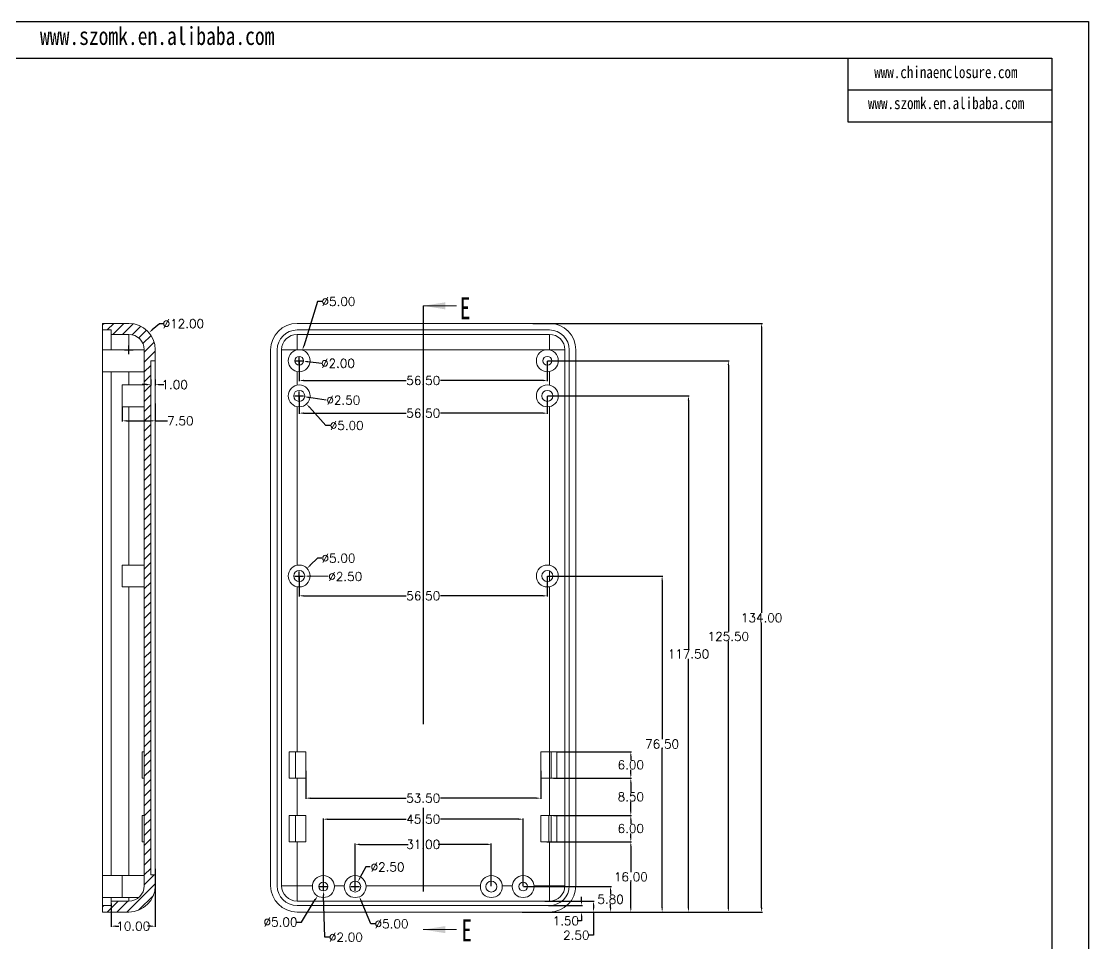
# Model space of a CAD drawing. Header units: inches. Extents: x 1209 to 2667, y 1126 to 1477.
# Drawn here: x 2026.6 to 2269.7, y 1266.9 to 1476.8 of the extents above; entities that cross this region are included whole.
import ezdxf

# ---------------------------------------------------------------- set-up
doc = ezdxf.new("R2010")
doc.units = ezdxf.units.IN
doc.header["$LTSCALE"] = 15
doc.linetypes.add('PHANTOM', pattern=[12.7, 6.35, -1.27, 1.27, -1.27, 1.27, -1.27])
doc.layers.add('文字', color=81, linetype='Continuous')
doc.styles.add('SLDTEXTSTYLE6', font='TXT', dxfattribs={"width": 0.7})
doc.styles.get("Standard").update_dxf_attribs({"font": 'txt', "bigfont": 'gbcbig.shx'})
doc.styles.add('宋体', font='', dxfattribs={"width": 0.8, "height": 3.5})
doc.styles.get('宋体').set_extended_font_data('SimSun')
doc.dimstyles.new('2.5', dxfattribs={"dimtxt": 2, "dimasz": 1, "dimexe": 0.18, "dimexo": 0.0625, "dimgap": 0.09, "dimtad": 0, "dimtih": 1, "dimtoh": 1, "dimzin": 0, "dimdsep": 46, "dimtxsty": 'Standard', "dimcen": 1, "dimadec": 0, "dimazin": 2, "dimtfac": 1, "dimtofl": 0, "dimtmove": 0, "dimatfit": 3, "dimfxl": 0, "dimtolj": 1, "dimtzin": 0, "dimarcsym": 0})

# ---------------------------------------------------------------- blocks, each defined once
blk = doc.blocks.new('*D157')
at = {"color": 0, "lineweight": -2, "transparency": 16777216}
for p, q in [((2049.62, 1388.99), (2049.62, 1385.69)), ((2057.12, 1389.8), (2057.12, 1385.69)), ((2050.62, 1385.87), (2056.12, 1385.87)), ((2057.12, 1385.87), (2059.93, 1385.87))]:
    blk.add_line(p, q, dxfattribs=at)
at = {"color": 0, "transparency": 16777216}
for points in [[(2050.62, 1386.04), (2050.62, 1385.71), (2049.62, 1385.87)], [(2056.12, 1386.04), (2056.12, 1385.71), (2057.12, 1385.87)]]:
    blk.add_solid(points, dxfattribs=at)
at = {"layer": 'Defpoints', "color": 0, "transparency": 16777216}
for p in [(2049.62, 1389.05), (2057.12, 1389.86), (2057.12, 1385.87)]:
    blk.add_point(p, dxfattribs=at)
at = {"color": 0, "transparency": 16777216, "insert": (2062.85, 1385.87), "char_height": 2, "attachment_point": 5}
blk.add_mtext('\\A1;7.50', dxfattribs=at)
blk = doc.blocks.new('*D158')
at = {"color": 0, "lineweight": -2, "transparency": 16777216}
for p, q in [((2056.12, 1395.3), (2056.12, 1393.93)), ((2057.12, 1395.3), (2057.12, 1393.93)), ((2055.12, 1394.11), (2054.12, 1394.11)), ((2058.12, 1394.11), (2059.12, 1394.11))]:
    blk.add_line(p, q, dxfattribs=at)
at = {"color": 0, "transparency": 16777216}
for points in [[(2055.12, 1394.28), (2055.12, 1393.94), (2056.12, 1394.11)], [(2058.12, 1394.28), (2058.12, 1393.94), (2057.12, 1394.11)]]:
    blk.add_solid(points, dxfattribs=at)
at = {"layer": 'Defpoints', "color": 0, "transparency": 16777216}
for p in [(2056.12, 1395.36), (2057.12, 1395.36), (2057.12, 1394.11)]:
    blk.add_point(p, dxfattribs=at)
at = {"color": 0, "transparency": 16777216, "insert": (2061.55, 1394.11), "char_height": 2, "attachment_point": 5}
blk.add_mtext('\\A1;1.00', dxfattribs=at)
blk = doc.blocks.new('*D159')
at = {"color": 0, "lineweight": -2, "transparency": 16777216}
for p, q in [((2057.12, 1283.92), (2057.12, 1270.65)), ((2047.12, 1275.99), (2047.12, 1270.65)), ((2048.12, 1270.83), (2048.87, 1270.83)), ((2056.12, 1270.83), (2055.38, 1270.83))]:
    blk.add_line(p, q, dxfattribs=at)
at = {"color": 0, "transparency": 16777216}
for points in [[(2048.12, 1271), (2048.12, 1270.67), (2047.12, 1270.83)], [(2056.12, 1271), (2056.12, 1270.67), (2057.12, 1270.83)]]:
    blk.add_solid(points, dxfattribs=at)
at = {"layer": 'Defpoints', "color": 0, "transparency": 16777216}
for p in [(2057.12, 1283.98), (2047.12, 1276.05), (2057.12, 1270.83)]:
    blk.add_point(p, dxfattribs=at)
at = {"color": 0, "transparency": 16777216, "insert": (2052.12, 1270.83), "char_height": 2, "attachment_point": 5}
blk.add_mtext('\\A1;10.00', dxfattribs=at)
blk = doc.blocks.new('*D160')
at = {"color": 0, "lineweight": -2, "transparency": 16777216}
for p, q in [((2143.08, 1408.05), (2195.4, 1408.05)), ((2195.22, 1407.05), (2195.22, 1342.14)), ((2195.22, 1275.05), (2195.22, 1339.96)), ((2145.77, 1274.05), (2195.4, 1274.05))]:
    blk.add_line(p, q, dxfattribs=at)
at = {"color": 0, "transparency": 16777216}
for points in [[(2195.05, 1407.05), (2195.39, 1407.05), (2195.22, 1408.05)], [(2195.05, 1275.05), (2195.39, 1275.05), (2195.22, 1274.05)]]:
    blk.add_solid(points, dxfattribs=at)
at = {"layer": 'Defpoints', "color": 0, "transparency": 16777216}
for p in [(2143.01, 1408.05), (2195.22, 1408.05), (2145.7, 1274.05)]:
    blk.add_point(p, dxfattribs=at)
at = {"color": 0, "transparency": 16777216, "insert": (2195.22, 1341.05), "char_height": 2, "attachment_point": 5}
blk.add_mtext('\\A1;134.00', dxfattribs=at)
blk = doc.blocks.new('*D161')
at = {"color": 0, "lineweight": -2, "transparency": 16777216}
for p, q in [((2154.21, 1276.55), (2154.21, 1277.55)), ((2146.04, 1274.05), (2154.39, 1274.05)), ((2146.67, 1275.55), (2154.39, 1275.55)), ((2154.21, 1272.05), (2153.21, 1272.05)), ((2154.21, 1273.05), (2154.21, 1272.05))]:
    blk.add_line(p, q, dxfattribs=at)
at = {"color": 0, "transparency": 16777216}
for points in [[(2154.05, 1276.55), (2154.38, 1276.55), (2154.21, 1275.55)], [(2154.05, 1273.05), (2154.38, 1273.05), (2154.21, 1274.05)]]:
    blk.add_solid(points, dxfattribs=at)
at = {"layer": 'Defpoints', "color": 0, "transparency": 16777216}
for p in [(2145.97, 1274.05), (2146.61, 1275.55), (2154.21, 1274.05)]:
    blk.add_point(p, dxfattribs=at)
at = {"color": 0, "transparency": 16777216, "insert": (2150.62, 1272.05), "char_height": 2, "attachment_point": 5}
blk.add_mtext('\\A1;1.50', dxfattribs=at)
blk = doc.blocks.new('*D162')
at = {"color": 0, "lineweight": -2, "transparency": 16777216}
for p, q in [((2145.83, 1276.55), (2157.12, 1276.55)), ((2145.83, 1274.05), (2157.12, 1274.05)), ((2156.94, 1275.55), (2156.94, 1275.05)), ((2156.94, 1274.05), (2156.94, 1268.77)), ((2156.94, 1268.77), (2155.94, 1268.77))]:
    blk.add_line(p, q, dxfattribs=at)
at = {"color": 0, "transparency": 16777216}
for points in [[(2156.78, 1275.55), (2157.11, 1275.55), (2156.94, 1276.55)], [(2156.78, 1275.05), (2157.11, 1275.05), (2156.94, 1274.05)]]:
    blk.add_solid(points, dxfattribs=at)
at = {"layer": 'Defpoints', "color": 0, "transparency": 16777216}
for p in [(2145.77, 1276.55), (2156.94, 1276.55), (2145.77, 1274.05)]:
    blk.add_point(p, dxfattribs=at)
at = {"color": 0, "transparency": 16777216, "insert": (2153.02, 1268.77), "char_height": 2, "attachment_point": 5}
blk.add_mtext('\\A1;2.50', dxfattribs=at)
blk = doc.blocks.new('*D163')
at = {"color": 0, "lineweight": -2, "transparency": 16777216}
for p, q in [((2140.98, 1279.85), (2161, 1279.85)), ((2160.82, 1278.85), (2160.82, 1278.04)), ((2141.27, 1274.05), (2161, 1274.05)), ((2160.82, 1275.05), (2160.82, 1275.86))]:
    blk.add_line(p, q, dxfattribs=at)
at = {"color": 0, "transparency": 16777216}
for points in [[(2160.66, 1278.85), (2160.99, 1278.85), (2160.82, 1279.85)], [(2160.66, 1275.05), (2160.99, 1275.05), (2160.82, 1274.05)]]:
    blk.add_solid(points, dxfattribs=at)
at = {"layer": 'Defpoints', "color": 0, "transparency": 16777216}
for p in [(2140.91, 1279.85), (2160.82, 1279.85), (2141.21, 1274.05)]:
    blk.add_point(p, dxfattribs=at)
at = {"color": 0, "transparency": 16777216, "insert": (2160.82, 1276.95), "char_height": 2, "attachment_point": 5}
blk.add_mtext('\\A1;5.80', dxfattribs=at)
blk = doc.blocks.new('*D164')
at = {"color": 0, "lineweight": -2, "transparency": 16777216}
for p, q in [((2148.64, 1290.05), (2165.61, 1290.05)), ((2165.43, 1289.05), (2165.43, 1283.14)), ((2165.43, 1275.05), (2165.43, 1280.96)), ((2140.71, 1274.05), (2165.61, 1274.05))]:
    blk.add_line(p, q, dxfattribs=at)
at = {"color": 0, "transparency": 16777216}
for points in [[(2165.26, 1289.05), (2165.59, 1289.05), (2165.43, 1290.05)], [(2165.26, 1275.05), (2165.59, 1275.05), (2165.43, 1274.05)]]:
    blk.add_solid(points, dxfattribs=at)
at = {"layer": 'Defpoints', "color": 0, "transparency": 16777216}
for p in [(2148.57, 1290.05), (2165.43, 1290.05), (2140.64, 1274.05)]:
    blk.add_point(p, dxfattribs=at)
at = {"color": 0, "transparency": 16777216, "insert": (2165.43, 1282.05), "char_height": 2, "attachment_point": 5}
blk.add_mtext('\\A1;16.00', dxfattribs=at)
blk = doc.blocks.new('*D165')
at = {"color": 0, "lineweight": -2, "transparency": 16777216}
for p, q in [((2148.64, 1296.05), (2165.61, 1296.05)), ((2165.43, 1295.05), (2165.43, 1294.14)), ((2165.43, 1291.05), (2165.43, 1291.96)), ((2146.3, 1290.05), (2165.61, 1290.05))]:
    blk.add_line(p, q, dxfattribs=at)
at = {"color": 0, "transparency": 16777216}
for points in [[(2165.26, 1295.05), (2165.59, 1295.05), (2165.43, 1296.05)], [(2165.26, 1291.05), (2165.59, 1291.05), (2165.43, 1290.05)]]:
    blk.add_solid(points, dxfattribs=at)
at = {"layer": 'Defpoints', "color": 0, "transparency": 16777216}
for p in [(2148.57, 1296.05), (2165.43, 1296.05), (2146.23, 1290.05)]:
    blk.add_point(p, dxfattribs=at)
at = {"color": 0, "transparency": 16777216, "insert": (2165.43, 1293.05), "char_height": 2, "attachment_point": 5}
blk.add_mtext('\\A1;6.00', dxfattribs=at)
blk = doc.blocks.new('*D166')
at = {"color": 0, "lineweight": -2, "transparency": 16777216}
for p, q in [((2148.64, 1304.55), (2165.61, 1304.55)), ((2165.43, 1303.55), (2165.43, 1301.39)), ((2165.43, 1297.05), (2165.43, 1299.21)), ((2147.81, 1296.05), (2165.61, 1296.05))]:
    blk.add_line(p, q, dxfattribs=at)
at = {"color": 0, "transparency": 16777216}
for points in [[(2165.26, 1303.55), (2165.59, 1303.55), (2165.43, 1304.55)], [(2165.26, 1297.05), (2165.59, 1297.05), (2165.43, 1296.05)]]:
    blk.add_solid(points, dxfattribs=at)
at = {"layer": 'Defpoints', "color": 0, "transparency": 16777216}
for p in [(2148.57, 1304.55), (2165.43, 1304.55), (2147.74, 1296.05)]:
    blk.add_point(p, dxfattribs=at)
at = {"color": 0, "transparency": 16777216, "insert": (2165.43, 1300.3), "char_height": 2, "attachment_point": 5}
blk.add_mtext('\\A1;8.50', dxfattribs=at)
blk = doc.blocks.new('*D167')
at = {"color": 0, "lineweight": -2, "transparency": 16777216}
for p, q in [((2148.64, 1310.55), (2165.61, 1310.55)), ((2165.43, 1309.55), (2165.43, 1308.64)), ((2165.43, 1305.55), (2165.43, 1306.46)), ((2147.81, 1304.55), (2165.61, 1304.55))]:
    blk.add_line(p, q, dxfattribs=at)
at = {"color": 0, "transparency": 16777216}
for points in [[(2165.26, 1309.55), (2165.59, 1309.55), (2165.43, 1310.55)], [(2165.26, 1305.55), (2165.59, 1305.55), (2165.43, 1304.55)]]:
    blk.add_solid(points, dxfattribs=at)
at = {"layer": 'Defpoints', "color": 0, "transparency": 16777216}
for p in [(2148.57, 1310.55), (2165.43, 1310.55), (2147.74, 1304.55)]:
    blk.add_point(p, dxfattribs=at)
at = {"color": 0, "transparency": 16777216, "insert": (2165.43, 1307.55), "char_height": 2, "attachment_point": 5}
blk.add_mtext('\\A1;6.00', dxfattribs=at)
blk = doc.blocks.new('*D168')
at = {"color": 0, "lineweight": -2, "transparency": 16777216}
for p, q in [((2146.48, 1350.55), (2172.74, 1350.55)), ((2172.56, 1349.55), (2172.56, 1313.39)), ((2172.56, 1275.05), (2172.56, 1311.21)), ((2143.87, 1274.05), (2172.74, 1274.05))]:
    blk.add_line(p, q, dxfattribs=at)
at = {"color": 0, "transparency": 16777216}
for points in [[(2172.4, 1349.55), (2172.73, 1349.55), (2172.56, 1350.55)], [(2172.4, 1275.05), (2172.73, 1275.05), (2172.56, 1274.05)]]:
    blk.add_solid(points, dxfattribs=at)
at = {"layer": 'Defpoints', "color": 0, "transparency": 16777216}
for p in [(2146.41, 1350.55), (2172.56, 1350.55), (2143.81, 1274.05)]:
    blk.add_point(p, dxfattribs=at)
at = {"color": 0, "transparency": 16777216, "insert": (2172.56, 1312.3), "char_height": 2, "attachment_point": 5}
blk.add_mtext('\\A1;76.50', dxfattribs=at)
blk = doc.blocks.new('*D169')
at = {"color": 0, "lineweight": -2, "transparency": 16777216}
for p, q in [((2146.48, 1391.55), (2178.74, 1391.55)), ((2178.56, 1390.55), (2178.56, 1333.89)), ((2178.56, 1275.05), (2178.56, 1331.71)), ((2144.53, 1274.05), (2178.74, 1274.05))]:
    blk.add_line(p, q, dxfattribs=at)
at = {"color": 0, "transparency": 16777216}
for points in [[(2178.39, 1390.55), (2178.72, 1390.55), (2178.56, 1391.55)], [(2178.39, 1275.05), (2178.72, 1275.05), (2178.56, 1274.05)]]:
    blk.add_solid(points, dxfattribs=at)
at = {"layer": 'Defpoints', "color": 0, "transparency": 16777216}
for p in [(2146.41, 1391.55), (2178.56, 1391.55), (2144.46, 1274.05)]:
    blk.add_point(p, dxfattribs=at)
at = {"color": 0, "transparency": 16777216, "insert": (2178.56, 1332.8), "char_height": 2, "attachment_point": 5}
blk.add_mtext('\\A1;117.50', dxfattribs=at)
blk = doc.blocks.new('*D170')
at = {"color": 0, "lineweight": -2, "transparency": 16777216}
for p, q in [((2146.48, 1399.55), (2187.82, 1399.55)), ((2187.64, 1398.55), (2187.64, 1337.89)), ((2187.64, 1275.05), (2187.64, 1335.71)), ((2142.79, 1274.05), (2187.82, 1274.05))]:
    blk.add_line(p, q, dxfattribs=at)
at = {"color": 0, "transparency": 16777216}
for points in [[(2187.48, 1398.55), (2187.81, 1398.55), (2187.64, 1399.55)], [(2187.48, 1275.05), (2187.81, 1275.05), (2187.64, 1274.05)]]:
    blk.add_solid(points, dxfattribs=at)
at = {"layer": 'Defpoints', "color": 0, "transparency": 16777216}
for p in [(2146.41, 1399.55), (2187.64, 1399.55), (2142.72, 1274.05)]:
    blk.add_point(p, dxfattribs=at)
at = {"color": 0, "transparency": 16777216, "insert": (2187.64, 1336.8), "char_height": 2, "attachment_point": 5}
blk.add_mtext('\\A1;125.50', dxfattribs=at)
blk = doc.blocks.new('*D171')
at = {"color": 0, "lineweight": -2, "transparency": 16777216}
for p, q in [((2102.66, 1279.91), (2102.66, 1289.64)), ((2103.66, 1289.46), (2114.74, 1289.46)), ((2132.66, 1289.46), (2121.59, 1289.46)), ((2133.66, 1279.91), (2133.66, 1289.64))]:
    blk.add_line(p, q, dxfattribs=at)
at = {"color": 0, "transparency": 16777216}
for points in [[(2103.66, 1289.63), (2103.66, 1289.29), (2102.66, 1289.46)], [(2132.66, 1289.63), (2132.66, 1289.29), (2133.66, 1289.46)]]:
    blk.add_solid(points, dxfattribs=at)
at = {"layer": 'Defpoints', "color": 0, "transparency": 16777216}
for p in [(2133.66, 1289.46), (2102.66, 1279.85), (2133.66, 1279.85)]:
    blk.add_point(p, dxfattribs=at)
at = {"color": 0, "transparency": 16777216, "insert": (2118.16, 1289.46), "char_height": 2, "attachment_point": 5}
blk.add_mtext('\\A1;31.00', dxfattribs=at)
blk = doc.blocks.new('*D172')
at = {"color": 0, "lineweight": -2, "transparency": 16777216}
for p, q in [((2095.41, 1279.91), (2095.41, 1295.37)), ((2096.41, 1295.19), (2114.24, 1295.19)), ((2139.91, 1295.19), (2122.09, 1295.19)), ((2140.91, 1279.91), (2140.91, 1295.37))]:
    blk.add_line(p, q, dxfattribs=at)
at = {"color": 0, "transparency": 16777216}
for points in [[(2096.41, 1295.36), (2096.41, 1295.02), (2095.41, 1295.19)], [(2139.91, 1295.36), (2139.91, 1295.02), (2140.91, 1295.19)]]:
    blk.add_solid(points, dxfattribs=at)
at = {"layer": 'Defpoints', "color": 0, "transparency": 16777216}
for p in [(2140.91, 1295.19), (2095.41, 1279.85), (2140.91, 1279.85)]:
    blk.add_point(p, dxfattribs=at)
at = {"color": 0, "transparency": 16777216, "insert": (2118.16, 1295.19), "char_height": 2, "attachment_point": 5}
blk.add_mtext('\\A1;45.50', dxfattribs=at)
blk = doc.blocks.new('*D173')
at = {"color": 0, "lineweight": -2, "transparency": 16777216}
for p, q in [((2091.41, 1306.17), (2091.41, 1299.8)), ((2144.91, 1306.17), (2144.91, 1299.8)), ((2092.41, 1299.98), (2114.24, 1299.98)), ((2143.91, 1299.98), (2122.09, 1299.98))]:
    blk.add_line(p, q, dxfattribs=at)
at = {"color": 0, "transparency": 16777216}
for points in [[(2092.41, 1300.14), (2092.41, 1299.81), (2091.41, 1299.98)], [(2143.91, 1300.14), (2143.91, 1299.81), (2144.91, 1299.98)]]:
    blk.add_solid(points, dxfattribs=at)
at = {"layer": 'Defpoints', "color": 0, "transparency": 16777216}
for p in [(2091.41, 1306.23), (2144.91, 1306.23), (2144.91, 1299.98)]:
    blk.add_point(p, dxfattribs=at)
at = {"color": 0, "transparency": 16777216, "insert": (2118.16, 1299.98), "char_height": 2, "attachment_point": 5}
blk.add_mtext('\\A1;53.50', dxfattribs=at)
blk = doc.blocks.new('*D174')
at = {"color": 0, "lineweight": -2, "transparency": 16777216}
for p, q in [((2089.91, 1350.49), (2089.91, 1345.86)), ((2146.41, 1350.49), (2146.41, 1345.86)), ((2090.91, 1346.04), (2114.24, 1346.04)), ((2145.41, 1346.04), (2122.09, 1346.04))]:
    blk.add_line(p, q, dxfattribs=at)
at = {"color": 0, "transparency": 16777216}
for points in [[(2090.91, 1346.2), (2090.91, 1345.87), (2089.91, 1346.04)], [(2145.41, 1346.2), (2145.41, 1345.87), (2146.41, 1346.04)]]:
    blk.add_solid(points, dxfattribs=at)
at = {"layer": 'Defpoints', "color": 0, "transparency": 16777216}
for p in [(2089.91, 1350.55), (2146.41, 1350.55), (2146.41, 1346.04)]:
    blk.add_point(p, dxfattribs=at)
at = {"color": 0, "transparency": 16777216, "insert": (2118.16, 1346.04), "char_height": 2, "attachment_point": 5}
blk.add_mtext('\\A1;56.50', dxfattribs=at)
blk = doc.blocks.new('*D175')
at = {"color": 0, "lineweight": -2, "transparency": 16777216}
for p, q in [((2089.91, 1391.49), (2089.91, 1387.44)), ((2146.41, 1391.49), (2146.41, 1387.44)), ((2090.91, 1387.62), (2114.24, 1387.62)), ((2145.41, 1387.62), (2122.09, 1387.62))]:
    blk.add_line(p, q, dxfattribs=at)
at = {"color": 0, "transparency": 16777216}
for points in [[(2090.91, 1387.79), (2090.91, 1387.45), (2089.91, 1387.62)], [(2145.41, 1387.79), (2145.41, 1387.45), (2146.41, 1387.62)]]:
    blk.add_solid(points, dxfattribs=at)
at = {"layer": 'Defpoints', "color": 0, "transparency": 16777216}
for p in [(2089.91, 1391.55), (2146.41, 1391.55), (2146.41, 1387.62)]:
    blk.add_point(p, dxfattribs=at)
at = {"color": 0, "transparency": 16777216, "insert": (2118.16, 1387.62), "char_height": 2, "attachment_point": 5}
blk.add_mtext('\\A1;56.50', dxfattribs=at)
blk = doc.blocks.new('*D176')
at = {"color": 0, "lineweight": -2, "transparency": 16777216}
for p, q in [((2089.91, 1399.49), (2089.91, 1394.88)), ((2146.41, 1399.49), (2146.41, 1394.88)), ((2090.91, 1395.06), (2114.24, 1395.06)), ((2145.41, 1395.06), (2122.09, 1395.06))]:
    blk.add_line(p, q, dxfattribs=at)
at = {"color": 0, "transparency": 16777216}
for points in [[(2090.91, 1395.23), (2090.91, 1394.89), (2089.91, 1395.06)], [(2145.41, 1395.23), (2145.41, 1394.89), (2146.41, 1395.06)]]:
    blk.add_solid(points, dxfattribs=at)
at = {"layer": 'Defpoints', "color": 0, "transparency": 16777216}
for p in [(2089.91, 1399.55), (2146.41, 1399.55), (2146.41, 1395.06)]:
    blk.add_point(p, dxfattribs=at)
at = {"color": 0, "transparency": 16777216, "insert": (2118.16, 1395.06), "char_height": 2, "attachment_point": 5}
blk.add_mtext('\\A1;56.50', dxfattribs=at)
blk = doc.blocks.new('*D177')
at = {"color": 0, "lineweight": -2, "transparency": 16777216}
for p, q in [((2094.1, 1354.59), (2092.43, 1352.98)), ((2095.1, 1354.59), (2094.1, 1354.59)), ((2089.91, 1349.55), (2089.91, 1351.55)), ((2088.91, 1350.55), (2090.91, 1350.55))]:
    blk.add_line(p, q, dxfattribs=at)
at = {"color": 0, "transparency": 16777216}
blk.add_solid([(2092.32, 1353.1), (2092.55, 1352.86), (2091.71, 1352.29)], dxfattribs=at)
at = {"layer": 'Defpoints', "color": 0, "transparency": 16777216}
for p in [(2091.71, 1352.29), (2088.12, 1348.82)]:
    blk.add_point(p, dxfattribs=at)
at = {"color": 0, "transparency": 16777216, "insert": (2098.86, 1354.59), "char_height": 2, "attachment_point": 5}
blk.add_mtext('\\A1;∅5.00', dxfattribs=at)
blk = doc.blocks.new('*D178')
at = {"color": 0, "lineweight": -2, "transparency": 16777216}
for p, q in [((2089.91, 1349.55), (2089.91, 1351.55)), ((2088.91, 1350.55), (2090.91, 1350.55)), ((2096.48, 1350.42), (2092.16, 1350.51))]:
    blk.add_line(p, q, dxfattribs=at)
at = {"color": 0, "transparency": 16777216}
blk.add_solid([(2092.17, 1350.67), (2092.16, 1350.34), (2091.16, 1350.53)], dxfattribs=at)
at = {"layer": 'Defpoints', "color": 0, "transparency": 16777216}
for p in [(2088.66, 1350.58), (2091.16, 1350.53)]:
    blk.add_point(p, dxfattribs=at)
at = {"color": 0, "transparency": 16777216, "insert": (2100.4, 1350.42), "char_height": 2, "attachment_point": 5}
blk.add_mtext('\\A1;∅2.50', dxfattribs=at)
blk = doc.blocks.new('*D179')
at = {"color": 0, "lineweight": -2, "transparency": 16777216}
for p, q in [((2088.91, 1391.55), (2090.91, 1391.55)), ((2089.91, 1390.55), (2089.91, 1392.55)), ((2095.98, 1384.8), (2092.25, 1388.95)), ((2096.98, 1384.8), (2095.98, 1384.8))]:
    blk.add_line(p, q, dxfattribs=at)
at = {"color": 0, "transparency": 16777216}
blk.add_solid([(2092.38, 1389.06), (2092.13, 1388.84), (2091.58, 1389.69)], dxfattribs=at)
at = {"layer": 'Defpoints', "color": 0, "transparency": 16777216}
for p in [(2088.24, 1393.41), (2091.58, 1389.69)]:
    blk.add_point(p, dxfattribs=at)
at = {"color": 0, "transparency": 16777216, "insert": (2100.73, 1384.8), "char_height": 2, "attachment_point": 5}
blk.add_mtext('\\A1;∅5.00', dxfattribs=at)
blk = doc.blocks.new('*D180')
at = {"color": 0, "lineweight": -2, "transparency": 16777216}
for p, q in [((2088.91, 1391.55), (2090.91, 1391.55)), ((2089.91, 1390.55), (2089.91, 1392.55)), ((2096.04, 1390.57), (2092.14, 1391.2))]:
    blk.add_line(p, q, dxfattribs=at)
at = {"color": 0, "transparency": 16777216}
blk.add_solid([(2092.16, 1391.36), (2092.11, 1391.03), (2091.15, 1391.35)], dxfattribs=at)
at = {"layer": 'Defpoints', "color": 0, "transparency": 16777216}
for p in [(2088.68, 1391.75), (2091.15, 1391.35)]:
    blk.add_point(p, dxfattribs=at)
at = {"color": 0, "transparency": 16777216, "insert": (2099.96, 1390.57), "char_height": 2, "attachment_point": 5}
blk.add_mtext('\\A1;∅2.50', dxfattribs=at)
blk = doc.blocks.new('*D181')
at = {"color": 0, "lineweight": -2, "transparency": 16777216}
for p, q in [((2094.09, 1413.04), (2090.95, 1402.9)), ((2095.09, 1413.04), (2094.09, 1413.04)), ((2089.91, 1398.55), (2089.91, 1400.55)), ((2088.91, 1399.55), (2090.91, 1399.55))]:
    blk.add_line(p, q, dxfattribs=at)
at = {"color": 0, "transparency": 16777216}
blk.add_solid([(2090.79, 1402.94), (2091.11, 1402.85), (2090.65, 1401.94)], dxfattribs=at)
at = {"layer": 'Defpoints', "color": 0, "transparency": 16777216}
for p in [(2090.65, 1401.94), (2089.17, 1397.16)]:
    blk.add_point(p, dxfattribs=at)
at = {"color": 0, "transparency": 16777216, "insert": (2098.85, 1413.04), "char_height": 2, "attachment_point": 5}
blk.add_mtext('\\A1;∅5.00', dxfattribs=at)
blk = doc.blocks.new('*D182')
at = {"color": 0, "lineweight": -2, "transparency": 16777216}
for p, q in [((2089.91, 1398.55), (2089.91, 1400.55)), ((2088.91, 1399.55), (2090.91, 1399.55)), ((2094.98, 1398.96), (2091.9, 1399.32))]:
    blk.add_line(p, q, dxfattribs=at)
at = {"color": 0, "transparency": 16777216}
blk.add_solid([(2091.92, 1399.49), (2091.88, 1399.16), (2090.91, 1399.44)], dxfattribs=at)
at = {"layer": 'Defpoints', "color": 0, "transparency": 16777216}
for p in [(2088.92, 1399.67), (2090.91, 1399.44)]:
    blk.add_point(p, dxfattribs=at)
at = {"color": 0, "transparency": 16777216, "insert": (2098.74, 1398.96), "char_height": 2, "attachment_point": 5}
blk.add_mtext('\\A1;∅2.00', dxfattribs=at)
blk = doc.blocks.new('*D183')
at = {"color": 0, "lineweight": -2, "transparency": 16777216}
for p, q in [((2094.41, 1279.85), (2096.41, 1279.85)), ((2095.41, 1278.85), (2095.41, 1280.85)), ((2090.41, 1271.78), (2093.57, 1276.88)), ((2089.41, 1271.78), (2090.41, 1271.78))]:
    blk.add_line(p, q, dxfattribs=at)
at = {"color": 0, "transparency": 16777216}
blk.add_solid([(2093.43, 1276.97), (2093.71, 1276.79), (2094.1, 1277.73)], dxfattribs=at)
at = {"layer": 'Defpoints', "color": 0, "transparency": 16777216}
for p in [(2096.73, 1281.98), (2094.1, 1277.73)]:
    blk.add_point(p, dxfattribs=at)
at = {"color": 0, "transparency": 16777216, "insert": (2085.65, 1271.78), "char_height": 2, "attachment_point": 5}
blk.add_mtext('\\A1;∅5.00', dxfattribs=at)
blk = doc.blocks.new('*D184')
at = {"color": 0, "lineweight": -2, "transparency": 16777216}
for p, q in [((2094.41, 1279.85), (2096.41, 1279.85)), ((2095.41, 1278.85), (2095.41, 1280.85)), ((2095.78, 1268.32), (2095.48, 1277.85)), ((2096.78, 1268.32), (2095.78, 1268.32))]:
    blk.add_line(p, q, dxfattribs=at)
at = {"color": 0, "transparency": 16777216}
blk.add_solid([(2095.64, 1277.86), (2095.31, 1277.85), (2095.45, 1278.85)], dxfattribs=at)
at = {"layer": 'Defpoints', "color": 0, "transparency": 16777216}
for p in [(2095.38, 1280.85), (2095.45, 1278.85)]:
    blk.add_point(p, dxfattribs=at)
at = {"color": 0, "transparency": 16777216, "insert": (2100.54, 1268.32), "char_height": 2, "attachment_point": 5}
blk.add_mtext('\\A1;∅2.00', dxfattribs=at)
blk = doc.blocks.new('*D185')
at = {"color": 0, "lineweight": -2, "transparency": 16777216}
for p, q in [((2105.11, 1284.31), (2103.75, 1281.82)), ((2106.11, 1284.31), (2105.11, 1284.31)), ((2101.66, 1279.85), (2103.66, 1279.85)), ((2102.66, 1278.85), (2102.66, 1280.85))]:
    blk.add_line(p, q, dxfattribs=at)
at = {"color": 0, "transparency": 16777216}
blk.add_solid([(2103.6, 1281.91), (2103.89, 1281.74), (2103.27, 1280.95)], dxfattribs=at)
at = {"layer": 'Defpoints', "color": 0, "transparency": 16777216}
for p in [(2103.27, 1280.95), (2102.06, 1278.76)]:
    blk.add_point(p, dxfattribs=at)
at = {"color": 0, "transparency": 16777216, "insert": (2110.03, 1284.31), "char_height": 2, "attachment_point": 5}
blk.add_mtext('\\A1;∅2.50', dxfattribs=at)
blk = doc.blocks.new('*D186')
at = {"color": 0, "lineweight": -2, "transparency": 16777216}
for p, q in [((2101.66, 1279.85), (2103.66, 1279.85)), ((2102.66, 1278.85), (2102.66, 1280.85)), ((2106.19, 1271.36), (2104.01, 1276.62)), ((2107.19, 1271.36), (2106.19, 1271.36))]:
    blk.add_line(p, q, dxfattribs=at)
at = {"color": 0, "transparency": 16777216}
blk.add_solid([(2104.16, 1276.68), (2103.85, 1276.56), (2103.62, 1277.54)], dxfattribs=at)
at = {"layer": 'Defpoints', "color": 0, "transparency": 16777216}
for p in [(2101.71, 1282.16), (2103.62, 1277.54)]:
    blk.add_point(p, dxfattribs=at)
at = {"color": 0, "transparency": 16777216, "insert": (2110.94, 1271.36), "char_height": 2, "attachment_point": 5}
blk.add_mtext('\\A1;∅5.00', dxfattribs=at)
blk = doc.blocks.new('*D188')
at = {"color": 0, "lineweight": -2, "transparency": 16777216}
for p, q in [((2058.11, 1407.99), (2056.46, 1406.59)), ((2059.11, 1407.99), (2058.11, 1407.99)), ((2051.12, 1401.05), (2051.12, 1403.05)), ((2050.12, 1402.05), (2052.12, 1402.05))]:
    blk.add_line(p, q, dxfattribs=at)
at = {"color": 0, "transparency": 16777216}
blk.add_solid([(2056.35, 1406.71), (2056.56, 1406.46), (2055.69, 1405.94)], dxfattribs=at)
at = {"layer": 'Defpoints', "color": 0, "transparency": 16777216}
for p in [(2055.69, 1405.94), (2046.55, 1398.17)]:
    blk.add_point(p, dxfattribs=at)
at = {"color": 0, "transparency": 16777216, "insert": (2063.53, 1407.99), "char_height": 2, "attachment_point": 5}
blk.add_mtext('\\A1;∅12.00', dxfattribs=at)

msp = doc.modelspace()

# ---------------------------------------------------------------- hatches: boundary and pattern name
at = {"linetype": 'Continuous', "lineweight": 0}
h = msp.add_hatch(dxfattribs=at)
h.set_pattern_fill('ANSI31', color=4, scale=0.5, style=0)
h.set_pattern_definition([(45, (11.2445, -2.0461), (-1.122532, 1.122532), [])])
edge = h.paths.add_edge_path(flags=0)
edge.add_arc((2051.122, 1402.052), 6, 0, 90)
edge.add_line((2051.122, 1408.052), (2045.122, 1408.052))
edge.add_line((2045.122, 1408.052), (2045.122, 1406.552))
edge.add_line((2045.122, 1406.552), (2047.122, 1406.552))
edge.add_line((2047.122, 1406.552), (2047.122, 1405.552))
edge.add_line((2047.122, 1405.552), (2051.122, 1405.552))
edge.add_arc((2051.122, 1402.052), 3.5, 0, 90, ccw=False)
edge.add_line((2054.622, 1402.052), (2054.622, 1280.052))
edge.add_arc((2051.122, 1280.052), 3.5, 270, 360, ccw=False)
edge.add_line((2051.122, 1276.552), (2047.122, 1276.552))
edge.add_line((2047.122, 1276.552), (2047.122, 1275.552))
edge.add_line((2047.122, 1275.552), (2045.122, 1275.552))
edge.add_line((2045.122, 1275.552), (2045.122, 1274.052))
edge.add_line((2045.122, 1274.052), (2051.122, 1274.052))
edge.add_arc((2051.122, 1280.052), 6, 270, 360)
edge.add_line((2057.122, 1280.052), (2057.122, 1282.552))
edge.add_line((2057.122, 1282.552), (2056.122, 1282.552))
edge.add_line((2056.122, 1282.552), (2056.122, 1399.552))
edge.add_line((2056.122, 1399.552), (2057.122, 1399.552))
edge.add_line((2057.122, 1399.552), (2057.122, 1402.052))

# ---------------------------------------------------------------- linework, layer by layer
for p, q in [((1773.064, 1476.808), (2269.693, 1476.808)), ((2269.693, 1476.808), (2269.693, 1125.657)), ((1785.915, 1468.448), (2261.332, 1468.448)), ((2214.883, 1468.448), (2214.883, 1453.932)), ((2261.332, 1468.448), (2261.332, 1134.017)), ((2214.883, 1461.19), (2261.332, 1461.19)), ((2214.883, 1453.932), (2261.332, 1453.932))]:
    msp.add_line(p, q)
at = {"color": 1, "linetype": 'PHANTOM', "lineweight": 30}
msp.add_line((2118.164, 1412.052), (2118.164, 1270.052), dxfattribs=at)
at = {"color": 7, "linetype": 'Continuous', "lineweight": 0}
for p, q in [((2125.764, 1412.052), (2118.164, 1412.052)), ((2125.764, 1270.052), (2118.164, 1270.052))]:
    msp.add_line(p, q, dxfattribs=at)
at = {"color": 7, "linetype": 'Continuous', "lineweight": 15}
for p, q in [((2045.122, 1408.052), (2045.122, 1406.552)), ((2045.122, 1408.052), (2051.122, 1408.052)), ((2146.914, 1408.052), (2089.414, 1408.052)), ((2047.122, 1406.552), (2045.122, 1406.552)), ((2045.122, 1406.552), (2045.122, 1402.052)), ((2047.122, 1406.552), (2047.122, 1405.552)), ((2047.122, 1405.552), (2051.122, 1405.552)), ((2047.122, 1402.052), (2047.122, 1405.552)), ((2051.122, 1405.552), (2051.122, 1402.052)), ((2089.414, 1406.552), (2146.914, 1406.552)), ((2146.914, 1405.552), (2089.414, 1405.552)), ((2089.414, 1405.552), (2089.414, 1402.052)), ((2146.914, 1402.052), (2146.914, 1405.552)), ((2054.622, 1402.052), (2045.122, 1402.052)), ((2045.122, 1397.052), (2045.122, 1402.052)), ((2045.122, 1402.052), (2047.122, 1402.052)), ((2051.122, 1402.052), (2047.122, 1402.052)), ((2054.622, 1402.052), (2054.622, 1280.052)), ((2057.122, 1402.052), (2057.122, 1399.552)), ((2083.414, 1402.052), (2083.414, 1280.052)), ((2084.914, 1280.052), (2084.914, 1402.052)), ((2085.914, 1402.052), (2085.914, 1280.052)), ((2089.414, 1402.052), (2085.914, 1402.052)), ((2089.414, 1402.002), (2089.414, 1402.052)), ((2089.414, 1402.052), (2089.914, 1402.052)), ((2146.414, 1402.052), (2089.914, 1402.052)), ((2146.414, 1402.052), (2146.914, 1402.052)), ((2146.914, 1402.052), (2146.914, 1402.002)), ((2150.414, 1402.052), (2146.914, 1402.052)), ((2150.414, 1280.052), (2150.414, 1402.052)), ((2151.414, 1402.052), (2151.414, 1280.052)), ((2152.914, 1280.052), (2152.914, 1402.052)), ((2056.122, 1399.552), (2056.122, 1282.552)), ((2057.122, 1399.552), (2056.122, 1399.552)), ((2057.122, 1282.552), (2057.122, 1399.552)), ((2045.122, 1397.052), (2054.622, 1397.052)), ((2045.122, 1282.352), (2045.122, 1397.052)), ((2047.122, 1397.052), (2047.122, 1282.352)), ((2089.414, 1397.103), (2089.414, 1394.002)), ((2146.914, 1394.002), (2146.914, 1397.103)), ((2054.622, 1394.052), (2049.622, 1394.052)), ((2049.622, 1389.052), (2049.622, 1394.052)), ((2049.622, 1389.052), (2054.622, 1389.052)), ((2089.414, 1389.103), (2089.414, 1353.002)), ((2146.914, 1353.002), (2146.914, 1389.103)), ((2054.622, 1353.052), (2049.622, 1353.052)), ((2049.622, 1348.052), (2049.622, 1353.052)), ((2146.914, 1351.698), (2146.914, 1349.406)), ((2049.622, 1348.052), (2054.622, 1348.052)), ((2089.414, 1348.103), (2089.414, 1310.552)), ((2146.914, 1310.552), (2146.914, 1348.103)), ((2054.116, 1304.552), (2054.116, 1310.552)), ((2054.116, 1310.552), (2054.622, 1310.552)), ((2087.602, 1310.552), (2089.414, 1310.552)), ((2087.602, 1304.552), (2087.602, 1310.552)), ((2089.105, 1310.552), (2089.105, 1304.552)), ((2089.414, 1310.552), (2091.414, 1310.552)), ((2091.414, 1310.552), (2091.414, 1304.552)), ((2144.914, 1304.552), (2144.914, 1310.552)), ((2144.914, 1310.552), (2146.914, 1310.552)), ((2146.914, 1310.552), (2148.575, 1310.552)), ((2146.914, 1310.552), (2146.914, 1304.552)), ((2147.281, 1304.552), (2147.281, 1310.552)), ((2148.575, 1310.552), (2148.575, 1304.552)), ((2054.622, 1304.552), (2054.116, 1304.552)), ((2089.414, 1304.552), (2087.602, 1304.552)), ((2089.414, 1304.552), (2089.414, 1296.052)), ((2091.414, 1304.552), (2089.414, 1304.552)), ((2146.914, 1304.552), (2144.914, 1304.552)), ((2146.914, 1296.052), (2146.914, 1304.552)), ((2148.575, 1304.552), (2146.914, 1304.552)), ((2054.116, 1290.052), (2054.116, 1296.052)), ((2054.116, 1296.052), (2054.622, 1296.052)), ((2087.602, 1296.052), (2089.414, 1296.052)), ((2087.602, 1290.052), (2087.602, 1296.052)), ((2089.105, 1296.052), (2089.105, 1290.052)), ((2089.414, 1296.052), (2091.414, 1296.052)), ((2091.414, 1296.052), (2091.414, 1290.052)), ((2144.914, 1290.052), (2144.914, 1296.052)), ((2144.914, 1296.052), (2146.914, 1296.052)), ((2146.742, 1296.052), (2146.742, 1290.052)), ((2146.914, 1296.052), (2148.575, 1296.052)), ((2147.281, 1290.052), (2147.281, 1296.052)), ((2148.575, 1296.052), (2148.575, 1290.052)), ((2054.622, 1290.052), (2054.116, 1290.052)), ((2089.414, 1290.052), (2087.602, 1290.052)), ((2089.414, 1290.052), (2089.414, 1280.052)), ((2091.414, 1290.052), (2089.414, 1290.052)), ((2146.914, 1290.052), (2144.914, 1290.052)), ((2146.914, 1280.052), (2146.914, 1290.052)), ((2148.575, 1290.052), (2146.914, 1290.052)), ((2049.622, 1282.352), (2045.122, 1282.352)), ((2045.122, 1277.352), (2045.122, 1282.352)), ((2054.622, 1282.352), (2049.622, 1282.352)), ((2049.622, 1277.352), (2049.622, 1282.352)), ((2056.122, 1282.552), (2057.122, 1282.552)), ((2057.122, 1282.552), (2057.122, 1280.052)), ((2085.914, 1280.052), (2089.414, 1280.052)), ((2089.414, 1280.052), (2089.414, 1276.552)), ((2089.414, 1280.052), (2092.922, 1280.052)), ((2097.906, 1280.052), (2100.172, 1280.052)), ((2105.156, 1280.052), (2131.172, 1280.052)), ((2136.156, 1280.052), (2138.422, 1280.052)), ((2143.406, 1280.052), (2146.914, 1280.052)), ((2146.914, 1280.052), (2150.414, 1280.052)), ((2146.914, 1276.552), (2146.914, 1280.052)), ((2045.122, 1277.352), (2049.622, 1277.352)), ((2045.122, 1277.352), (2045.122, 1275.552)), ((2047.122, 1276.552), (2047.122, 1277.352)), ((2047.122, 1276.552), (2047.122, 1275.552)), ((2051.122, 1276.552), (2047.122, 1276.552)), ((2049.622, 1277.352), (2053.349, 1277.352)), ((2089.414, 1276.552), (2146.914, 1276.552)), ((2045.122, 1275.552), (2045.122, 1274.052)), ((2045.122, 1275.552), (2047.122, 1275.552)), ((2045.122, 1274.052), (2051.122, 1274.052)), ((2146.914, 1275.552), (2089.414, 1275.552)), ((2089.414, 1274.052), (2146.914, 1274.052))]:
    msp.add_line(p, q, dxfattribs=at)
at = {"color": 8, "linetype": 'Continuous', "lineweight": 15}
for p, q in [((2051.122, 1397.052), (2051.122, 1394.052)), ((2051.122, 1389.052), (2051.122, 1353.052)), ((2051.122, 1348.052), (2051.122, 1282.352)), ((2051.122, 1277.352), (2051.122, 1276.552))]:
    msp.add_line(p, q, dxfattribs=at)
at = {"color": 7, "linetype": 'Continuous', "lineweight": 15}
for centre, radius in [((2089.914, 1399.552), 2.5), ((2089.914, 1399.552), 1), ((2146.414, 1399.552), 2.5), ((2146.414, 1399.552), 1), ((2089.914, 1391.552), 2.5), ((2089.914, 1391.552), 1.25), ((2146.414, 1391.552), 2.5), ((2146.414, 1391.552), 1.25), ((2089.914, 1350.552), 2.5), ((2089.914, 1350.552), 1.25), ((2146.414, 1350.552), 2.5), ((2146.414, 1350.552), 1.25), ((2095.414, 1279.852), 2.5), ((2102.664, 1279.852), 2.5), ((2102.664, 1279.852), 1.25), ((2133.664, 1279.852), 2.5), ((2133.664, 1279.852), 1.25), ((2140.914, 1279.852), 2.5), ((2095.414, 1279.852), 1), ((2140.914, 1279.852), 1)]:
    msp.add_circle(centre, radius, dxfattribs=at)
for centre, radius, start, end in [((2051.122, 1402.052), 6, 0, 90), ((2089.414, 1402.052), 6, 90, 180), ((2146.914, 1402.052), 6, 0, 90), ((2051.122, 1402.052), 3.5, 0, 90), ((2089.414, 1402.052), 4.5, 90, 180), ((2089.414, 1402.052), 3.5, 90, 180), ((2146.914, 1402.052), 4.5, 0, 90), ((2146.914, 1402.052), 3.5, 0, 90), ((2051.122, 1280.052), 3.5, 270, 360), ((2051.122, 1280.052), 6, 270, 360), ((2089.414, 1280.052), 6, 180, 270), ((2089.414, 1280.052), 4.5, 180, 270), ((2089.414, 1280.052), 3.5, 180, 270), ((2146.914, 1280.052), 4.5, 270, 0), ((2146.914, 1280.052), 6, 270, 360), ((2146.914, 1280.052), 3.5, 270, 0)]:
    msp.add_arc(centre, radius, start, end, dxfattribs=at)
at = {"color": 7, "linetype": 'Continuous', "lineweight": 0}
for points in [[(2118.164, 1412.052), (2123.164, 1411.252), (2123.164, 1412.852)], [(2118.164, 1270.052), (2123.164, 1269.252), (2123.164, 1270.852)]]:
    msp.add_solid(points, dxfattribs=at)

# ---------------------------------------------------------------- texts
at = {"color": 7, "linetype": 'Continuous', "char_height": 5, "attachment_point": 1, "style": 'SLDTEXTSTYLE6'}
for insert in [(2126.505, 1414.011), (2126.871, 1272.387)]:
    msp.add_mtext('E', dxfattribs=dict(at, insert=insert))
at = {"layer": '文字', "color": 0, "attachment_point": 1, "style": '宋体'}
for s, insert, char_height, width in [('www.szomk.en.alibaba.com', (2030.891, 1475.528), 4.08748, 71.81311), ('www.chinaenclosure.com', (2220.867, 1466.609), 2.72499, 47.87541), ('www.szomk.en.alibaba.com', (2219.443, 1459.553), 2.72499, 47.87541)]:
    msp.add_mtext(s, dxfattribs=dict(at, insert=insert, char_height=char_height, width=width))

# ---------------------------------------------------------------- dimensions: what is measured, and where the dimension line sits
for p1, p2, picture, middle in [((2089.175, 1397.164), (2090.654, 1401.94), '*D181', (2098.848, 1413.036)), ((2046.551, 1398.165), (2055.693, 1405.939), '*D188', (2063.532, 1407.993)), ((2088.921, 1399.667), (2090.908, 1399.437), '*D182', (2094.979, 1398.965)), ((2088.244, 1393.412), (2091.585, 1389.692), '*D179', (2100.735, 1384.8)), ((2088.68, 1391.75), (2091.149, 1391.354), '*D180', (2096.04, 1390.57)), ((2088.116, 1348.816), (2091.713, 1352.289), '*D177', (2098.856, 1354.592)), ((2088.665, 1350.578), (2091.164, 1350.526), '*D178', (2096.479, 1350.416)), ((2102.063, 1278.756), (2103.265, 1280.948), '*D185', (2110.034, 1284.314)), ((2096.732, 1281.977), (2094.097, 1277.728), '*D183', (2085.654, 1271.783)), ((2101.707, 1282.161), (2103.622, 1277.543), '*D186', (2110.943, 1271.362)), ((2095.383, 1280.852), (2095.446, 1278.853), '*D184', (2100.538, 1268.321))]:
    dim = msp.add_diameter_dim_2p(p1=p1, p2=p2, dimstyle='2.5')
    dim.commit()
    dim.dimension.update_dxf_attribs({"geometry": picture, "text_midpoint": middle, "dimtype": 163})
for base, p1, p2, picture, middle in [((2195.221, 1408.052), (2145.705, 1274.052), (2143.014, 1408.052), '*D160', (2195.221, 1341.052)), ((2156.943, 1276.552), (2145.767, 1274.052), (2145.767, 1276.552), '*D162', (2153.02, 1268.774))]:
    dim = msp.add_linear_dim(base=base, p1=p1, p2=p2, angle=90, dimstyle='2.5')
    dim.commit()
    dim.dimension.update_dxf_attribs({"geometry": picture, "text_midpoint": middle, "dimtype": 160})
for base, p1, p2, picture, middle in [((2146.414, 1395.062), (2089.914, 1399.552), (2146.414, 1399.552), '*D176', (2118.164, 1395.062)), ((2057.122, 1394.111), (2056.122, 1395.36), (2057.122, 1395.36), '*D158', (2061.546, 1394.111)), ((2146.414, 1387.621), (2089.914, 1391.552), (2146.414, 1391.552), '*D175', (2118.164, 1387.621)), ((2146.414, 1346.036), (2089.914, 1350.552), (2146.414, 1350.552), '*D174', (2118.164, 1346.036)), ((2144.914, 1299.975), (2091.414, 1306.232), (2144.914, 1306.232), '*D173', (2118.164, 1299.975)), ((2140.914, 1295.189), (2095.414, 1279.852), (2140.914, 1279.852), '*D172', (2118.164, 1295.189)), ((2133.664, 1289.46), (2102.664, 1279.852), (2133.664, 1279.852), '*D171', (2118.164, 1289.46)), ((2057.122, 1270.835), (2047.122, 1276.052), (2057.122, 1283.978), '*D159', (2052.122, 1270.835))]:
    dim = msp.add_linear_dim(base=base, p1=p1, p2=p2, dimstyle='2.5')
    dim.commit()
    dim.dimension.update_dxf_attribs({"geometry": picture, "text_midpoint": middle})
for base, p1, p2, picture, middle in [((2187.642, 1399.552), (2142.723, 1274.052), (2146.414, 1399.552), '*D170', (2187.642, 1336.802)), ((2178.556, 1391.552), (2144.464, 1274.052), (2146.414, 1391.552), '*D169', (2178.556, 1332.802)), ((2172.562, 1350.552), (2143.811, 1274.052), (2146.414, 1350.552), '*D168', (2172.562, 1312.302)), ((2165.426, 1310.552), (2147.745, 1304.552), (2148.575, 1310.552), '*D167', (2165.426, 1307.552)), ((2165.426, 1304.552), (2147.745, 1296.052), (2148.575, 1304.552), '*D166', (2165.426, 1300.302)), ((2165.426, 1296.052), (2146.234, 1290.052), (2148.575, 1296.052), '*D165', (2165.426, 1293.052)), ((2165.426, 1290.052), (2140.645, 1274.052), (2148.575, 1290.052), '*D164', (2165.426, 1282.052)), ((2160.823, 1279.852), (2141.205, 1274.052), (2140.914, 1279.852), '*D163', (2160.823, 1276.952)), ((2154.214, 1274.052), (2146.609, 1275.552), (2145.974, 1274.052), '*D161', (2150.624, 1272.052))]:
    dim = msp.add_linear_dim(base=base, p1=p1, p2=p2, angle=90, dimstyle='2.5')
    dim.commit()
    dim.dimension.update_dxf_attribs({"geometry": picture, "text_midpoint": middle})
dim = msp.add_linear_dim(base=(2057.122, 1385.875), p1=(2049.622, 1389.052), p2=(2057.122, 1389.863), dimstyle='2.5')
dim.commit()
dim.dimension.update_dxf_attribs({"geometry": '*D157', "text_midpoint": (2062.851, 1385.875), "dimtype": 160})

doc.saveas('drawing.dxf')
